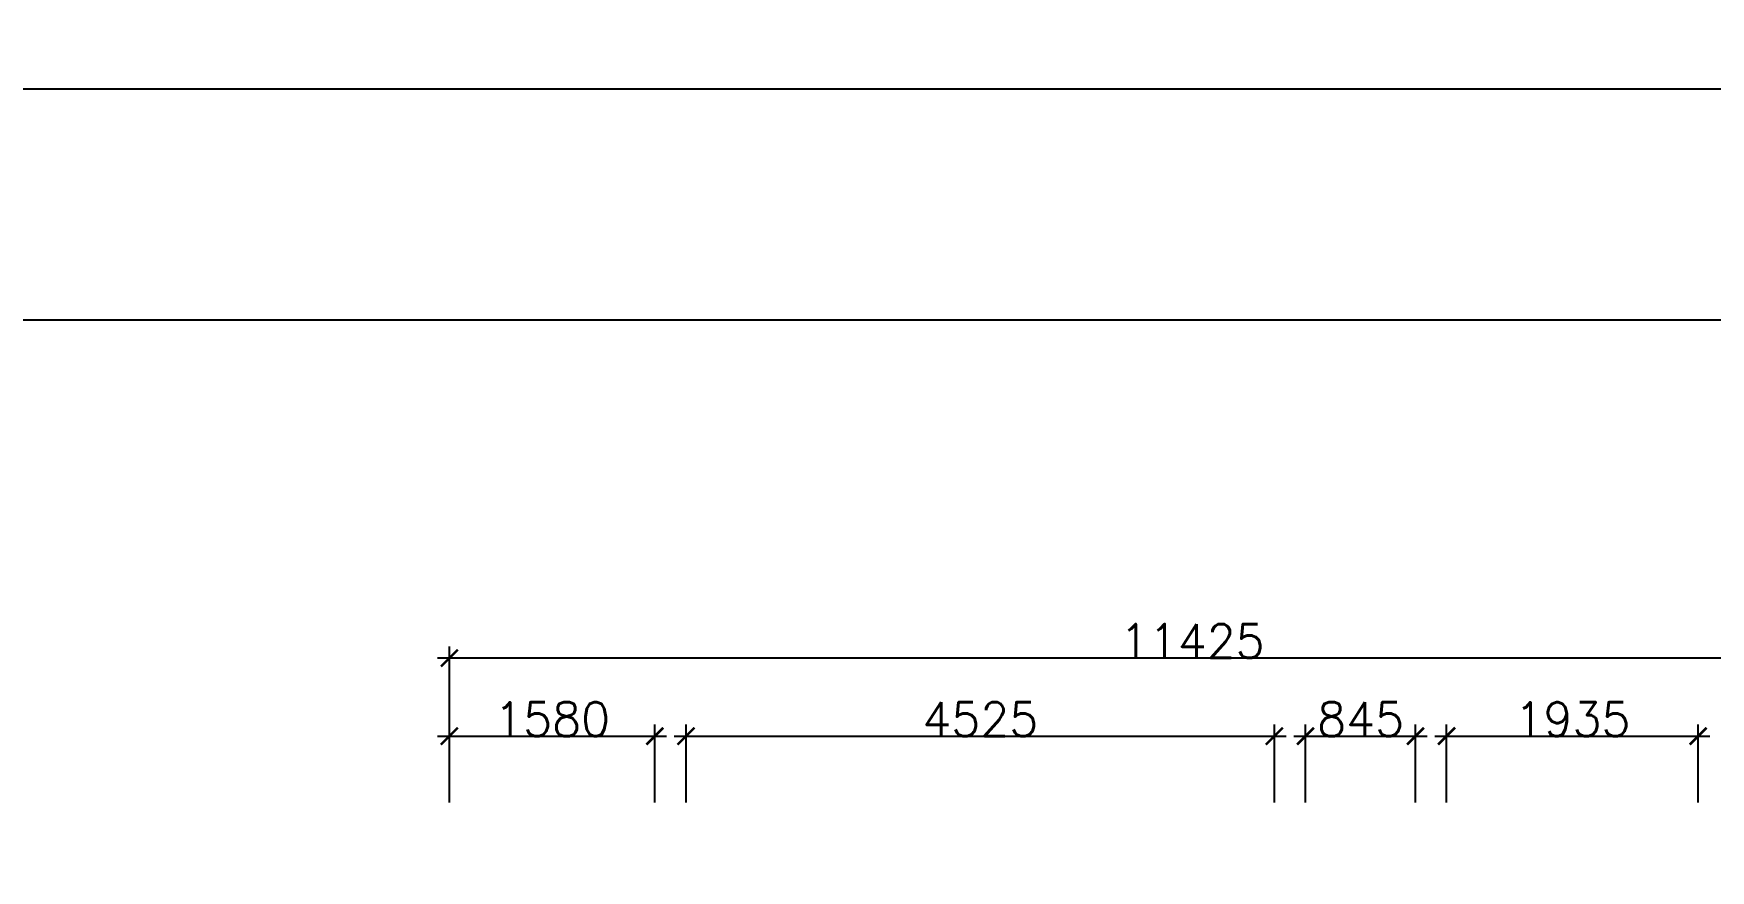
# Model space of a CAD drawing. Header units: millimetres. Extents: x -2231407 to 1513712, y -2704583 to 257.
# Drawn here: x 610232 to 623129, y -1341969 to -1335534 of the extents above; entities that cross this region are included whole.
import ezdxf

# ---------------------------------------------------------------- set-up
doc = ezdxf.new("R2010")
doc.units = ezdxf.units.MM
doc.layers.add('IBS-Refe', color=50, linetype='Continuous')
doc.styles.get("Standard").update_dxf_attribs({"font": 'txt', "bigfont": 'gbcbig.shx'})
doc.styles.add('说明文字', font='', dxfattribs={"width": 0.75})
doc.styles.get('说明文字').set_extended_font_data('SimSun')
doc.dimstyles.new('1--100', dxfattribs={"dimscale": 100, "dimtxt": 2.5, "dimasz": 0.8, "dimexe": 1, "dimexo": 0.1, "dimgap": 1, "dimtad": 3, "dimdec": 4, "dimrnd": 5, "dimzin": 0, "dimdsep": 46, "dimtxsty": '说明文字', "dimblk": 'ARCHTICK', "dimcen": 0.13, "dimazin": 0, "dimtfac": 1, "dimtdec": 4, "dimtix": 1, "dimtmove": 2, "dimatfit": 3, "dimldrblk": '0定义箭头', "dimfxl": 5, "dimfxlon": 1, "dimtvp": 1, "dimtolj": 1, "dimtzin": 0, "dimarcsym": 0})
doc.dimstyles.new('ISO-25$0', dxfattribs={"dimscale": 0, "dimtxt": 60, "dimasz": 30, "dimexe": 15, "dimexo": 15, "dimtad": 1, "dimdec": 4, "dimlunit": 6, "dimtxsty": 'Standard', "dimblk": 'ARCHTICK', "dimblk1": 'ARCHTICK', "dimblk2": 'ARCHTICK', "dimsah": 1, "dimcen": 3, "dimdle": 3, "dimse2": 1, "dimsd2": 1, "dimadec": 0, "dimazin": 0, "dimtfac": 1, "dimtdec": 4, "dimtmove": 0, "dimatfit": 3, "dimldrblk": 'DOT', "dimfxl": 1, "dimtolj": 1, "dimtzin": 0, "dimarcsym": 0})

# ---------------------------------------------------------------- blocks, each defined once
blk = doc.blocks.new('_ArchTick')
at = {"color": 0, "linetype": 'ByBlock', "const_width": 0.15}
blk.add_lwpolyline([(-0.5, -0.5), (0.5, 0.5)], dxfattribs=at)
blk = doc.blocks.new('*D175')
at = {"color": 250, "lineweight": -2}
for p, q in [((613430, -1341446), (613430, -1340846)), ((615010, -1341446), (615010, -1340846)), ((613340, -1340936), (615100, -1340936))]:
    blk.add_line(p, q, dxfattribs=at)
at = {"layer": 'Defpoints', "color": 0}
for p in [(615010, -1340936), (613430, -1341536), (615010, -1341536)]:
    blk.add_point(p, dxfattribs=at)
at = {"color": 250, "lineweight": -2, "xscale": 130, "yscale": 130, "zscale": 130, "rotation": 180}
blk.add_blockref('_ArchTick', (613430, -1340936), dxfattribs=at)
at = {"color": 250, "lineweight": -2, "xscale": 130, "yscale": 130, "zscale": 130}
blk.add_blockref('_ArchTick', (615010, -1340936), dxfattribs=at)
at = {"color": 0, "insert": (614220, -1340805), "char_height": 260, "attachment_point": 5}
blk.add_mtext('1580', dxfattribs=at)
blk = doc.blocks.new('*D176')
at = {"color": 250, "lineweight": -2}
for p, q in [((615250, -1341446), (615250, -1340846)), ((619775, -1341446), (619775, -1340846)), ((615160, -1340936), (619865, -1340936))]:
    blk.add_line(p, q, dxfattribs=at)
at = {"layer": 'Defpoints', "color": 0}
for p in [(619775, -1340936), (615250, -1341536), (619775, -1341536)]:
    blk.add_point(p, dxfattribs=at)
at = {"color": 250, "lineweight": -2, "xscale": 130, "yscale": 130, "zscale": 130, "rotation": 180}
blk.add_blockref('_ArchTick', (615250, -1340936), dxfattribs=at)
at = {"color": 250, "lineweight": -2, "xscale": 130, "yscale": 130, "zscale": 130}
blk.add_blockref('_ArchTick', (619775, -1340936), dxfattribs=at)
at = {"color": 0, "insert": (617513, -1340805), "char_height": 260, "attachment_point": 5}
blk.add_mtext('4525', dxfattribs=at)
blk = doc.blocks.new('*D177')
at = {"color": 250, "lineweight": -2}
for p, q in [((620015, -1341446), (620015, -1340846)), ((620860, -1341446), (620860, -1340846)), ((619925, -1340936), (620950, -1340936))]:
    blk.add_line(p, q, dxfattribs=at)
at = {"layer": 'Defpoints', "color": 0}
for p in [(620860, -1340936), (620015, -1341536), (620860, -1341536)]:
    blk.add_point(p, dxfattribs=at)
at = {"color": 250, "lineweight": -2, "xscale": 130, "yscale": 130, "zscale": 130, "rotation": 180}
blk.add_blockref('_ArchTick', (620015, -1340936), dxfattribs=at)
at = {"color": 250, "lineweight": -2, "xscale": 130, "yscale": 130, "zscale": 130}
blk.add_blockref('_ArchTick', (620860, -1340936), dxfattribs=at)
at = {"color": 0, "insert": (620438, -1340805), "char_height": 260, "attachment_point": 5}
blk.add_mtext('845', dxfattribs=at)
blk = doc.blocks.new('*D178')
at = {"color": 250, "lineweight": -2}
for p, q in [((621100, -1341446), (621100, -1340846)), ((623035, -1341446), (623035, -1340846)), ((621010, -1340936), (623125, -1340936))]:
    blk.add_line(p, q, dxfattribs=at)
at = {"layer": 'Defpoints', "color": 0}
for p in [(623035, -1340936), (621100, -1341536), (623035, -1341536)]:
    blk.add_point(p, dxfattribs=at)
at = {"color": 250, "lineweight": -2, "xscale": 130, "yscale": 130, "zscale": 130, "rotation": 180}
blk.add_blockref('_ArchTick', (621100, -1340936), dxfattribs=at)
at = {"color": 250, "lineweight": -2, "xscale": 130, "yscale": 130, "zscale": 130}
blk.add_blockref('_ArchTick', (623035, -1340936), dxfattribs=at)
at = {"color": 0, "insert": (622068, -1340805), "char_height": 260, "attachment_point": 5}
blk.add_mtext('1935', dxfattribs=at)
blk = doc.blocks.new('*D180')
at = {"color": 250, "lineweight": -2}
for p, q in [((613430, -1340846), (613430, -1340246)), ((624855, -1340846), (624855, -1340246)), ((624945, -1340336), (613340, -1340336))]:
    blk.add_line(p, q, dxfattribs=at)
at = {"layer": 'Defpoints', "color": 0}
for p in [(613430, -1340336), (613430, -1340936), (624855, -1340936)]:
    blk.add_point(p, dxfattribs=at)
at = {"color": 250, "lineweight": -2, "xscale": 130, "yscale": 130, "zscale": 130, "rotation": 180}
blk.add_blockref('_ArchTick', (613430, -1340336), dxfattribs=at)
at = {"color": 250, "lineweight": -2, "xscale": 130, "yscale": 130, "zscale": 130}
blk.add_blockref('_ArchTick', (624855, -1340336), dxfattribs=at)
at = {"color": 0, "insert": (619143, -1340205), "char_height": 260, "attachment_point": 5}
blk.add_mtext('11425', dxfattribs=at)
blk = doc.blocks.new('*D297')
at = {"color": 1, "lineweight": -2, "ltscale": 3}
for p, q in [((615010, -10), (615010, -232)), ((615603, -632), (615603, -32)), ((615010, -132), (615603, -132))]:
    blk.add_line(p, q, dxfattribs=at)
at = {"layer": 'Defpoints', "color": 0, "ltscale": 3}
for p in [(615010, 0), (615603, -132), (615603, -1348266)]:
    blk.add_point(p, dxfattribs=at)
at = {"color": 1, "lineweight": -2, "ltscale": 3, "xscale": 80, "yscale": 80, "zscale": 80, "rotation": 180}
blk.add_blockref('_ArchTick', (615010, -132), dxfattribs=at)
at = {"color": 1, "lineweight": -2, "ltscale": 3, "xscale": 80, "yscale": 80, "zscale": 80}
blk.add_blockref('_ArchTick', (615603, -132), dxfattribs=at)
at = {"color": 2, "ltscale": 3, "insert": (615307, 93), "char_height": 250, "attachment_point": 5, "style": '说明文字'}
blk.add_mtext('\\A1;595', dxfattribs=at)
blk = doc.blocks.new('0定义箭头')
at = {"layer": 'IBS-Refe', "color": 3}
for p, q in [((-0.37, 0), (-2.13, 0)), ((-1.44, 1.15), (-1.09, 1.44)), ((-1.44, 1.15), (-0.37, 0)), ((-1.44, -1.15), (-0.37, 0)), ((-1.09, 1.44), (0, 0)), ((-1.09, -1.44), (0, 0)), ((-1.44, -1.15), (-1.09, -1.44))]:
    blk.add_line(p, q, dxfattribs=at)
for points in [[(-1.44, 1.15), (-1.09, 1.44), (-0.37, 0), (0, 0)], [(-1.44, -1.15), (-1.09, -1.44), (-0.37, 0), (0, 0)]]:
    blk.add_solid(points, dxfattribs=at)

msp = doc.modelspace()

# ---------------------------------------------------------------- linework, layer by layer
at = {"color": 7, "ltscale": 3}
for points in [[(492680.32561, -1335959.26675), (818565.58796, -1335959.26675), (818565.58796, -1362077.18379), (492680.32561, -1362077.18379)], [(608790.32054, -1337735.94222), (629495.32054, -1337735.94222), (629495.32054, -1359157.94222), (608790.32054, -1359157.94222)]]:
    msp.add_lwpolyline(points, close=True, dxfattribs=at)

# ---------------------------------------------------------------- dimensions: what is measured, and where the dimension line sits
dim = msp.add_linear_dim(base=(615602.84183, -132.2055), p1=(615010.32054, 0), p2=(615602.84183, -1348265.94222), dimstyle='1--100', override={"dimarcsym": 1}, dxfattribs=at)
dim.commit()
dim.dimension.update_dxf_attribs({"geometry": '*D297', "text_midpoint": (615306.58118, 92.7945)})
for base, p1, p2, picture, middle in [((613430.32054, -1340335.94222), (624855.32054, -1340935.94222), (613430.32054, -1340935.94222), '*D180', (619142.82054, -1340205.31722)), ((615010.32054, -1340935.94222), (613430.32054, -1341535.94222), (615010.32054, -1341535.94222), '*D175', (614220.32054, -1340805.31722)), ((619775.32054, -1340935.94222), (615250.32054, -1341535.94222), (619775.32054, -1341535.94222), '*D176', (617512.82054, -1340805.31722)), ((620860.32054, -1340935.94222), (620015.32054, -1341535.94222), (620860.32054, -1341535.94222), '*D177', (620437.82054, -1340805.31722)), ((623035.32054, -1340935.94222), (621100.32054, -1341535.94222), (623035.32054, -1341535.94222), '*D178', (622067.82054, -1340805.31722))]:
    dim = msp.add_linear_dim(base=base, p1=p1, p2=p2, dimstyle='ISO-25$0', override={"dimscale": 1, "dimtxt": 260, "dimasz": 130, "dimexe": 90, "dimexo": 90, "dimdec": 0, "dimlunit": 2, "dimsah": 0, "dimcen": 2.5, "dimdle": 90, "dimse2": 0, "dimsd2": 0, "dimtdec": 0, "dimldrblk": 'ArchTick', "dimtolj": 0, "dimtzin": 8})
    dim.commit()
    dim.dimension.update_dxf_attribs({"geometry": picture, "text_midpoint": middle})

doc.saveas('drawing.dxf')
